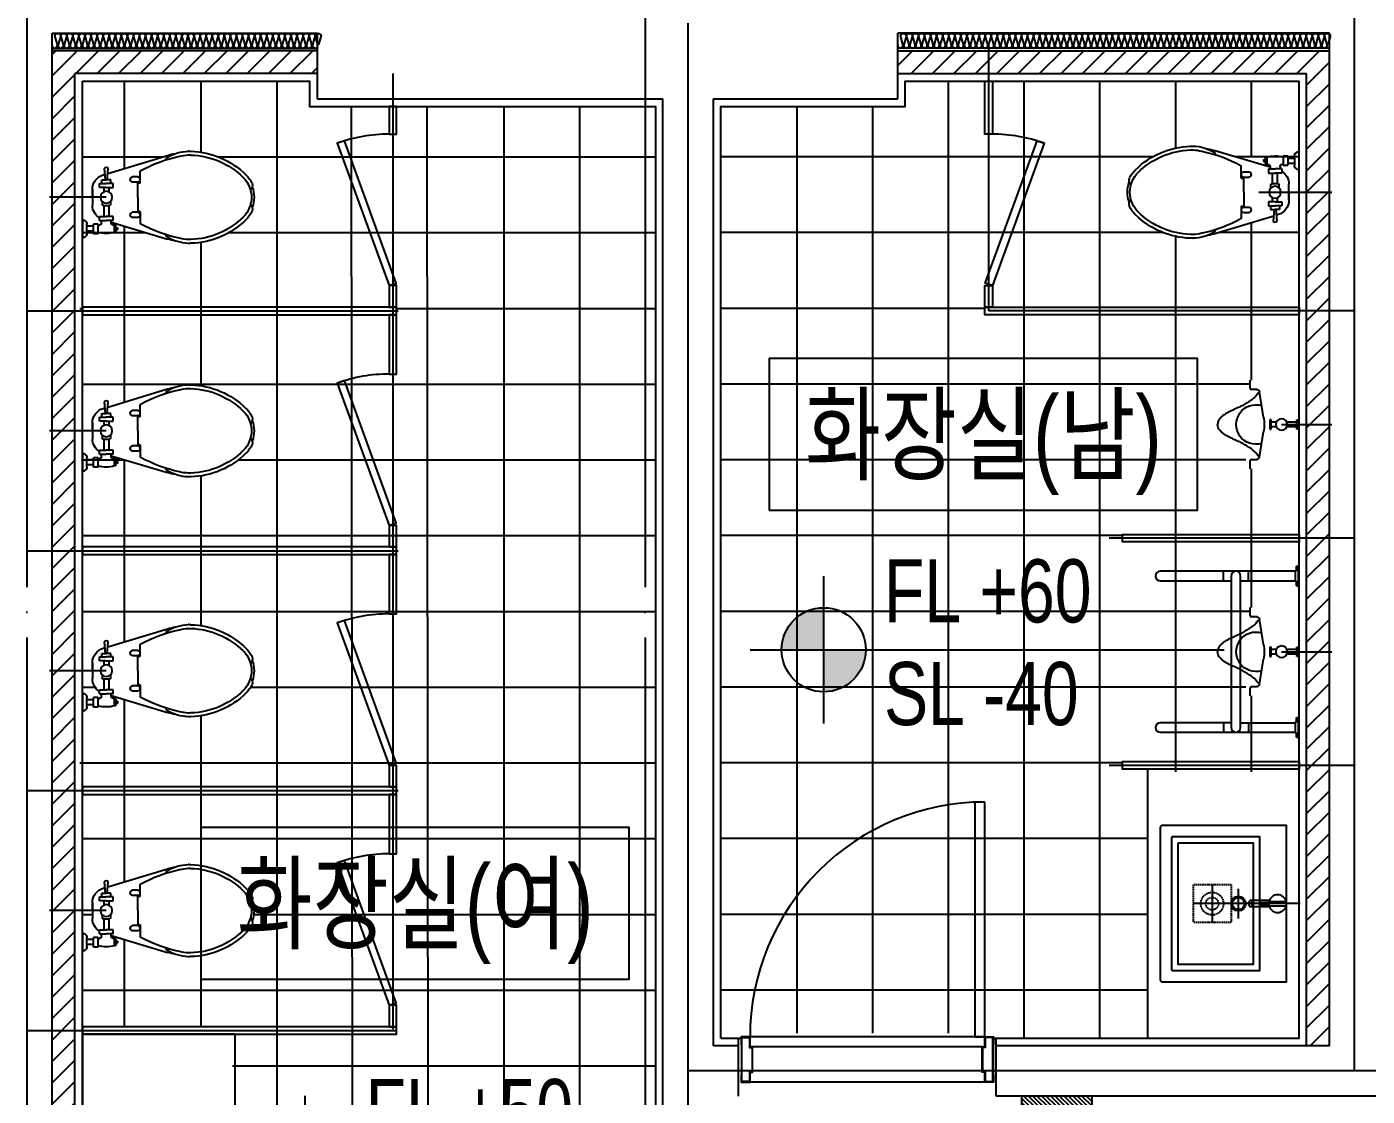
# Model space of a CAD drawing. Header units: millimetres. Extents: x 0 to 1390178, y 0 to 110113.
# Drawn here: x 523122 to 528432, y 32381 to 36616 of the extents above; entities that cross this region are included whole.
import ezdxf
from ezdxf.enums import TextEntityAlignment as Align
from ezdxf.xclip import XClip

# ---------------------------------------------------------------- set-up
doc = ezdxf.new("R2010")
doc.units = ezdxf.units.MM
doc.header["$LTSCALE"] = 100
doc.header["$XCLIPFRAME"] = 0
doc.linetypes.add('X - 평면도$0$CEN', pattern=[62, 60, -1, 0, -1])
doc.linetypes.add('X - 평면도$0$HID', pattern=[1.5, 1, -0.5])
for name, color, linetype in [('AA-MKXS', 7, 'Continuous'), ('AA-XXXX-SYMB', 7, 'Continuous'), ('AA-XXXX-TEXT', 3, 'Continuous'), ('ROM', 7, 'Continuous'), ('X - 평면도$0$$0$_led', 4, 'Continuous'), ('X - 평면도$0$_0', 7, 'Continuous'), ('X - 평면도$0$A-ETC', 7, 'Continuous'), ('X - 평면도$0$A-FIN', 8, 'Continuous'), ('X - 평면도$0$A-INS', 9, 'Continuous'), ('X - 평면도$0$A-TILE', 253, 'Continuous'), ('X - 평면도$0$A-TOIL', 4, 'Continuous'), ('X - 평면도$0$A-WALB', 3, 'Continuous'), ('X - 평면도$0$AA-WAXM-CONC', 2, 'Continuous'), ('X - 평면도$0$AA-XXXX-CNTL', 1, 'X - 평면도$0$CEN'), ('X - 평면도$0$AA-XXXX-FINL', 6, 'Continuous'), ('X - 평면도$0$AA-XXXX-PATT', 8, 'Continuous'), ('X - 평면도$0$CEN', 1, 'X - 평면도$0$CEN'), ('X - 평면도$0$TOIL', 4, 'Continuous'), ('X - 평면도$0$xr-1층평면도$0$AA-FFXM-SANI', 4, 'Continuous')]:
    doc.layers.add(name, color=color, linetype=linetype)
doc.layers.add('X - 평면도$0$A-door', color=4, linetype='Continuous', lineweight=25)
doc.layers.add('X - 평면도$0$A-GUIDE TEXT', color=67, linetype='Continuous', plot=False)
doc.styles.add('HAUD01', font='Dotum.ttf')
pattern_1 = [(45, (0, 3e-11), (-42.426407, 42.426407), [])]

# ---------------------------------------------------------------- blocks, each defined once
blk = doc.blocks.new('X - 평면도$0$XR-BF$0$SD')
at = {"layer": 'X - 평면도$0$CEN'}
blk.add_line((0.1, 0), (199.1, 0), dxfattribs=at)
at = {"layer": 'X - 평면도$0$TOIL', "linetype": 'Continuous'}
for p, q in [((-124.3, 143.1), (-124.3, 174.9)), ((-96.6, 138.1), (-119.3, 138.1)), ((-71.2, 29.1), (-87.4, 128.9)), ((-46, 18.4), (-46, -18.5)), ((-41.4, 18.4), (-46, 18.4)), ((-41.4, -18.5), (-41.4, 18.4)), ((-21, 9.2), (-41.4, 9.2)), ((69.2, 9.2), (21.2, 9.2)), ((60, 18.4), (69.2, 18.4)), ((60, -18.5), (60, 18.4)), ((-87.4, -129), (-71.2, -29.2)), ((-46, -18.5), (-41.4, -18.5)), ((-21, -9.3), (-41.4, -9.3)), ((69.2, -9.3), (21.2, -9.3)), ((69.2, -18.5), (60, -18.5)), ((-124.3, -175.1), (-124.3, -143.2)), ((-119.3, -138.2), (-96.6, -138.2))]:
    blk.add_line(p, q, dxfattribs=at)
for points in [[(-87.4, 128.9, 0.028114), (-107.4, 106.5, 0.053656), (-119.7, 96.7, 0.00764), (-153.3, 75.8, 0.021456), (-165.7, 69, 0.020394), (-188.7, 58.9, -0.025325), (-207.2, 50.6, -0.016526), (-217, 45.1, -0.011962), (-230.2, 36.8, -0.049323), (-238.3, 30.1, -0.033116), (-248.6, 18.4, -0.102356), (-251.6, 12.2, -0.056761), (-253.2, -0.1)], [(-87.4, -129, -0.028114), (-107.4, -106.6, -0.053656), (-119.7, -96.8, -0.00764), (-153.3, -75.9, -0.021456), (-165.7, -69.1, -0.020394), (-188.7, -59, 0.025325), (-207.2, -50.7, 0.016526), (-217, -45.2, 0.011962), (-230.2, -36.9, 0.049323), (-238.3, -30.2, 0.033116), (-248.6, -18.5, 0.102356), (-251.6, -12.3, 0.056761), (-253.2, -0.1)]]:
    blk.add_lwpolyline(points, format="xyb", dxfattribs=at)
for centre, start, end in [((-119.3, 143.1), 180, 270), ((-119.3, -143.2), 90, 180)]:
    blk.add_arc(centre, 5, start, end, dxfattribs=at)
at = {"layer": 'X - 평면도$0$TOIL', "linetype": 'Continuous', "extrusion": (0, 0, -1)}
for centre, major_axis, start_param, end_param in [((-101.2, 121.5), (-12.1, 12.2), 1.053158, 1.302096), ((-98, 127.2), (7.57, 7.56), -0.2687, 0.623484), ((-101.2, -0.1), (0, 78.3), 2.848446, 6.575965), ((-250.2, -0.1), (0, 181.4), 1.409456, 1.732343), ((0.1, -0.1), (0, 23), -0.000252, 6.282933), ((-96.6, -132.6), (3.94, 3.94), 1.570326, 2.355724), ((-111.1, -118.1), (18.5, 18.4), 1.214602, 1.570326)]:
    blk.add_ellipse(centre, major_axis=major_axis, ratio=1, start_param=start_param, end_param=end_param, dxfattribs=at)
blk = doc.blocks.new('X - 평면도$0$insul1')
blk.add_lwpolyline([(0, 0.25, 1.344031), (0.35, 0.25), (0.2, 0.75, -1.344031), (0.55, 0.75), (0.4, 0.25)], format="xyb")
blk = doc.blocks.new('X - 평면도$0$A$Cf7a4c080')
at = {"layer": 'X - 평면도$0$xr-1층평면도$0$AA-FFXM-SANI'}
for p, q in [((22.7, 550), (22.7, 14.8)), ((60.1, 268.7), (60.1, 550)), ((622.7, 550), (622.7, 268.7)), ((660.1, 14.8), (660.1, 550)), ((60.1, 299.8), (22.7, 299.8)), ((641.4, 268.7), (41.4, 268.7)), ((622.7, 299.8), (660.1, 299.8)), ((41.4, 231.3), (641.4, 231.3)), ((60.1, 231.3), (60.1, 14.8)), ((622.7, 231.3), (622.7, 14.8)), ((60.1, 200.2), (22.7, 200.2)), ((622.7, 200.2), (660.1, 200.2)), ((0, 1.5), (0, 0)), ((0, 0), (82.8, 0)), ((1.7, 3.4), (1.7, 5.4)), ((1.7, 5.4), (16, 5.4)), ((1.8, 9.3), (2.7, 9.9)), ((1.8, 5.4), (1.8, 9.3)), ((80.8, 3.4), (2, 3.4)), ((2.7, 9.9), (15, 9.9)), ((5.3, 9.3), (5.3, 5.4)), ((12.4, 5.4), (12.4, 9.3)), ((15, 9.9), (16, 9.3)), ((16, 9.3), (16, 5.4)), ((16, 5.4), (16, 3.4)), ((19.2, 12.8), (19.2, 5.4)), ((61.6, 14.8), (21.2, 14.8)), ((63.6, 5.4), (63.6, 12.8)), ((66.8, 9.3), (67.8, 9.9)), ((66.8, 5.4), (66.8, 9.3)), ((66.8, 3.4), (66.8, 5.4)), ((66.8, 5.4), (81.1, 5.4)), ((67.8, 9.9), (80.1, 9.9)), ((70.4, 9.3), (70.4, 5.4)), ((77.5, 9.3), (77.5, 5.4)), ((80.1, 9.9), (81, 9.3)), ((81, 9.3), (81, 5.4)), ((81.1, 5.4), (81.1, 3.4)), ((82.8, 0), (82.8, 1.5)), ((600, 1.5), (600, 0)), ((600, 0), (682.8, 0)), ((601.7, 3.4), (601.7, 5.4)), ((601.7, 5.4), (616, 5.4)), ((601.8, 9.3), (602.7, 9.9)), ((601.8, 5.4), (601.8, 9.3)), ((680.8, 3.4), (602, 3.4)), ((602.7, 9.9), (615, 9.9)), ((605.3, 9.3), (605.3, 5.4)), ((612.4, 5.4), (612.4, 9.3)), ((615, 9.9), (616, 9.3)), ((616, 9.3), (616, 5.4)), ((616, 5.4), (616, 3.4)), ((619.2, 12.8), (619.2, 5.4)), ((661.6, 14.8), (621.2, 14.8)), ((663.6, 5.4), (663.6, 12.8)), ((666.8, 9.3), (667.8, 9.9)), ((666.8, 5.4), (666.8, 9.3)), ((666.8, 3.4), (666.8, 5.4)), ((666.8, 5.4), (681.1, 5.4)), ((667.8, 9.9), (680.1, 9.9)), ((670.4, 9.3), (670.4, 5.4)), ((677.5, 9.3), (677.5, 5.4)), ((680.1, 9.9), (681, 9.3)), ((681, 9.3), (681, 5.4)), ((681.1, 5.4), (681.1, 3.4)), ((682.8, 0), (682.8, 1.5))]:
    blk.add_line(p, q, dxfattribs=at)
for centre, radius, start, end in [((41.4, 550), 18.7, 0, 180), ((641.4, 550), 18.7, 0, 180), ((41.4, 250), 18.7, 90, 270), ((641.4, 250), 18.7, 270, 90), ((2, 1.5), 1.97, 90, 180), ((3.5, 6.7), 3.14, 55.4492, 115.4491), ((8.9, -1.9), 11.8, 72.4017, 107.5983), ((14.2, 6.7), 3.15, 64.3978, 124.3978), ((17.2, 5.4), 1.97, 269.9999, 0), ((21.2, 12.8), 1.97, 90, 180), ((61.6, 12.8), 1.97, 360, 90), ((65.5, 5.4), 1.97, 180, 270.0001), ((68.6, 6.7), 3.15, 55.6023, 115.6022), ((73.9, -1.9), 11.8, 72.4016, 107.5984), ((79.3, 6.7), 3.14, 64.5509, 124.5508), ((80.8, 1.5), 1.97, 360, 90), ((602, 1.5), 1.97, 90, 180), ((603.5, 6.7), 3.14, 55.4492, 115.4491), ((608.9, -1.9), 11.8, 72.4017, 107.5983), ((614.2, 6.7), 3.15, 64.3978, 124.3978), ((617.2, 5.4), 1.97, 269.9999, 0), ((621.2, 12.8), 1.97, 90, 180), ((661.6, 12.8), 1.97, 360, 90), ((665.5, 5.4), 1.97, 180, 270.0001), ((668.6, 6.7), 3.15, 55.6023, 115.6022), ((673.9, -1.9), 11.8, 72.4016, 107.5984), ((679.3, 6.7), 3.14, 64.5509, 124.5508), ((680.8, 1.5), 1.97, 360, 90)]:
    blk.add_arc(centre, radius, start, end, dxfattribs=at)
blk = doc.blocks.new('X - 평면도$0$2F PL')
at = {"layer": 'X - 평면도$0$AA-WAXM-CONC'}
for p, q in [((-44167.2, 19280.9), (-43117.2, 19280.9)), ((-44167.2, 13420.9), (-44167.2, 19280.9)), ((-39107.2, 19280.9), (-40817.2, 19280.9)), ((-39107.2, 15270.9), (-39107.2, 19280.9)), ((-41747.2, 14540.9), (-41747.2, 19020.9)), ((-41547.2, 15270.9), (-41547.2, 19020.9)), ((-41447.2, 15270.9), (-41547.2, 15270.9)), ((-41447.2, 15070.9), (-41447.2, 15270.9)), ((-39107.2, 15270.9), (-40427.2, 15270.9)), ((-40427.2, 15070.9), (-40427.2, 15270.9)), ((-38907.2, 15070.9), (-40427.2, 15070.9))]:
    blk.add_line(p, q, dxfattribs=at)
blk = doc.blocks.new('X - 평면도$0$2F_COL')
at = {"layer": 'X - 평면도$0$AA-WAXM-CONC'}
for p, q in [((-86478, -36616.9), (-86478, -36876.9)), ((-84178, -36876.9), (-84178, -36616.9)), ((-86478, -36876.9), (-85108, -36876.9)), ((-84908, -36876.9), (-84178, -36876.9))]:
    blk.add_line(p, q, dxfattribs=at)
blk = doc.blocks.new('X - 평면도$0$$0$20201005.211729')
at = {"layer": 'X - 평면도$0$$0$_led'}
h = blk.add_hatch(dxfattribs=at)
h.set_pattern_fill('ANSI31', color=256, scale=100, angle=180, style=0)
h.set_pattern_definition([(135, (6492677.78, 1750075.901), (8.838834765, 8.838834765), [])])
h.paths.add_polyline_path([(0, -40), (0, 0), (280, 0), (280, -40)])
blk.add_lwpolyline([(280, 0), (0, 0), (0, -40), (280, -40)], close=True, dxfattribs=at)
blk = doc.blocks.new('X - 평면도$0$A$Cc24bd8dd')
at = {"layer": 'X - 평면도$0$TOIL', "color": 1, "linetype": 'Continuous'}
for p, q in [((-103.9, 56.6), (-103.9, -61.5)), ((-349.2, -2.5), (-44.9, -2.5))]:
    blk.add_line(p, q, dxfattribs=at)
at = {"layer": 'X - 평면도$0$TOIL', "linetype": 'Continuous'}
for p, q in [((-225.1, 5.5), (-293.2, 5.5)), ((-226.3, 9.5), (-151.7, 9.5)), ((-224.2, 5.5), (-225.1, 5.5)), ((-224.2, -10.5), (-224.2, 5.5)), ((-190.2, 2), (-224.2, 2)), ((-190.2, 2), (-190.2, -7)), ((-225.1, -10.5), (-293.2, -10.5)), ((-226.3, -14.5), (-151.7, -14.5)), ((-224.2, -10.5), (-225.1, -10.5)), ((-190.2, -7), (-224.2, -7))]:
    blk.add_line(p, q, dxfattribs=at)
for points in [[(205.8, -302.5), (205.8, 297.5), (205.8, 298.7), (205.5, 299.9), (205.2, 301.1), (204.7, 302.2), (204.1, 303.2), (203.3, 304.1), (202.5, 305), (201.5, 305.7), (200.5, 306.4), (199.4, 306.9), (198.2, 307.2), (197, 307.4), (195.8, 307.5), (-294.2, 307.5), (-294.2, -312.5), (195.8, -312.5), (197, -312.4), (198.2, -312.2), (199.4, -311.8), (200.5, -311.3), (201.5, -310.7), (202.5, -310), (203.3, -309.1), (204.1, -308.2), (204.7, -307.1), (205.2, -306), (205.5, -304.9), (205.8, -303.7), (205.8, -302.5)], [(160.8, -262.5), (160.8, 257.5), (160.8, 258.1), (160.7, 258.7), (160.5, 259.3), (160.3, 259.8), (159.9, 260.3), (159.6, 260.8), (159.1, 261.3), (158.7, 261.6), (158.1, 261.9), (157.6, 262.2), (157, 262.4), (156.4, 262.5), (155.8, 262.5), (-189.1, 262.5), (-189.1, -267.5), (155.8, -267.5), (156.4, -267.5), (157, -267.3), (157.6, -267.2), (158.1, -266.9), (158.7, -266.6), (159.1, -266.2), (159.6, -265.8), (159.9, -265.3), (160.3, -264.8), (160.5, -264.3), (160.7, -263.7), (160.8, -263.1), (160.8, -262.5)], [(135.8, -242.5), (135.8, 237.5), (-164.1, 237.5), (-164.1, -242.5), (135.8, -242.5)]]:
    blk.add_lwpolyline(points, dxfattribs=at)
for centre, radius in [((-104, -2.5), 29), ((-103.9, -2.5), 24)]:
    blk.add_circle(centre, radius, dxfattribs=at)
for centre, radius, start, end in [((-259.2, -2.5), 35, 13.2129, 166.787), ((-175.5, -2.5), 19, 320.7539, 39.246), ((-151.7, 4.5), 5, 25.2604, 89.9999), ((-161.2, -2.5), 16.7, 326.8454, 33.1545), ((-259.2, -2.5), 35, 193.2129, 346.787), ((-151.7, -9.5), 5, 269.9999, 334.7395)]:
    blk.add_arc(centre, radius, start, end, dxfattribs=at)
blk = doc.blocks.new('X - 평면도$0$A$C7ef311cd')
at = {"layer": 'X - 평면도$0$A-ETC', "linetype": 'X - 평면도$0$HID', "ltscale": 0.05}
for p, q in [((29, 77.5), (179, 77.5)), ((29, -72.5), (29, 77.5)), ((179, -72.5), (179, 77.5)), ((29, -72.5), (179, -72.5))]:
    blk.add_line(p, q, dxfattribs=at)
at = {"layer": 'X - 평면도$0$A-ETC', "color": 1, "linetype": 'Continuous', "ltscale": 0.05}
for p, q in [((104, -72.5), (104, 77.5)), ((29, 2.5), (179, 2.5))]:
    blk.add_line(p, q, dxfattribs=at)
at = {"layer": 'X - 평면도$0$A-ETC', "linetype": 'X - 평면도$0$HID', "ltscale": 0.05}
for radius in [45, 25]:
    blk.add_circle((104, 2.5), radius, dxfattribs=at)
blk = doc.blocks.new('X - 평면도$0$XR-BF$0$ke-cl-c557-d-p')
at = {"layer": 'X - 평면도$0$A-TOIL'}
for p, q in [((0, 88.9), (0, 160.9)), ((114.7, 98.6), (337.2, 165.7)), ((421.4, 182.6), (419.1, 182.5)), ((18.2, 142.6), (18.2, 107.1)), ((44, 134.9), (18.2, 134.9)), ((44, 114.9), (18.2, 114.9)), ((44, 144.4), (44, 106.7)), ((62.8, 144.4), (44, 144.4)), ((62.8, 106.7), (44, 106.7)), ((62.8, 144.4), (62.8, 106.7)), ((62.8, 110), (67.3, 110)), ((127.2, 110), (122.7, 110)), ((128.2, 139.1), (127.2, 139.1)), ((127.2, 139.1), (127.2, 110)), ((128.2, 110), (127.2, 110)), ((133.2, 134.1), (133.2, 115)), ((133.2, 128.5), (137.8, 128.5)), ((133.2, 120.5), (137.8, 120.5)), ((139.8, 122.5), (139.8, 126.5)), ((68.5, 92.1), (95, 92.1)), ((68.5, 92.1), (68.5, 76)), ((68.5, 76), (95, 76)), ((75.3, 102), (75.3, 92.1)), ((85, 32.6), (85, 76)), ((121.5, 92.1), (95, 92.1)), ((121.5, 76), (95, 76)), ((105, 32.6), (105, 76)), ((114.7, 102), (114.7, 92.1)), ((121.5, 92.1), (121.5, 76)), ((220.7, 80.5), (197.2, 80.5)), ((220.7, 59.5), (197.2, 59.5)), ((219.3, 0), (219.3, 55.9)), ((229.5, 55.9), (219.3, 55.9)), ((229.5, 55.9), (229.5, 104.6)), ((40, -31.5), (40, 31.5)), ((40, 0), (40, -31.5)), ((79, 17.2), (79, 29.6)), ((82, 32.6), (108.4, 32.6)), ((111.4, 16.9), (111.4, 29.6)), ((219.3, 0), (219.3, -55.9)), ((95, -38.5), (68.5, -38.5)), ((68.5, -38.5), (68.5, -54.6)), ((85, -38.5), (85, -21.3)), ((95, -38.5), (121.5, -38.5)), ((105, -38.5), (105, -21.3)), ((121.5, -38.5), (121.5, -54.6)), ((68.5, -54.6), (95, -54.6)), ((77.2, -54.6), (77.2, -68.7)), ((77.2, -68.7), (95, -68.7)), ((82.7, -88.9), (89.9, -91.1)), ((82.7, -88.9), (89.9, -91.1)), ((92, -68.7), (87.8, -114.3)), ((121.5, -54.6), (95, -54.6)), ((112.8, -68.7), (95, -68.7)), ((98, -68.7), (102.2, -114.3)), ((100.4, -94.3), (337.2, -165.7)), ((112.8, -54.6), (112.8, -68.7)), ((220.7, -59.5), (197.2, -59.5)), ((220.7, -80.5), (197.2, -80.5)), ((229.5, -55.9), (219.3, -55.9)), ((229.5, -55.9), (229.5, -104.6)), ((421.4, -182.6), (419.1, -182.5))]:
    blk.add_line(p, q, dxfattribs=at)
at = {"layer": 'X - 평면도$0$A-TOIL', "color": 1}
blk.add_line((95, 0), (0, 0), dxfattribs=at)
at = {"layer": 'X - 평면도$0$A-TOIL'}
blk.add_circle((95, 0), 23.5, dxfattribs=at)
for centre, radius, start, end in [((0, 142.6), 18.2, 359.9968, 90), ((498.1, -379.8), 553.9, 101.7541, 119.01), ((425.9, 6.7), 176, 92.2293, 120.4115), ((418, -102.4), 280, 100.0111, 106.7769), ((425.9, 6.7), 161, 92.2293, 104.6284), ((418, -102.4), 270, 87.5478, 89.6565), ((418, -102.4), 285, 87.5478, 89.3157), ((419.7, -142.5), 310, 45.4387, 88.1493), ((419.7, -142.5), 325, 45.4387, 88.1493), ((0, 107.1), 18.2, 270, 0.0033), ((93.8, 20.8), 122.9, 74.2163, 104.6078), ((67.3, 102), 8, 359.9792, 90), ((122.7, 102), 8, 90, 180.0416), ((128.2, 134.1), 5, 0.0005, 90), ((128.2, 115), 5, 270, 359.9334), ((137.8, 126.5), 2, 0.0709, 90), ((137.8, 122.5), 2, 270, 0.1418), ((343.5, 149.2), 11.3, 125.6748, 183.1732), ((100, 31.5), 60, 121.7058, 180), ((201, 70), 11.2, 109.3841, 250.6159), ((217, 70), 11.2, 289.3841, 70.6159), ((560, 0), 110, 0, 45.4387), ((560, 0), 125, 26.0543, 45.4387), ((645.5, 46.3), 28.1, 318.2158, 17.8213), ((82, 29.6), 3, 90, 179.983), ((108.4, 29.6), 3, 0.0085, 90), ((560, 0), 120, 0, 19.6497), ((100, -31.5), 60, 180, 253.2231), ((560, 0), 110, 314.5613, 0), ((645.5, -46.3), 28.1, 342.1787, 41.7842), ((560, 0), 120, 340.3503, 0), ((201, -70), 11.2, 109.3841, 250.6159), ((217, -70), 11.2, 289.3841, 70.6159), ((498.1, 379.8), 553.9, 240.99, 258.2459), ((419.7, 142.5), 310, 271.8507, 314.5613), ((419.7, 142.5), 325, 271.8507, 314.5613), ((560, 0), 125, 314.5613, 333.9457), ((94.5, -112.6), 6.88, 193.7452, 274.2576), ((95.5, -112.6), 6.88, 265.7424, 346.2548), ((343.5, -149.2), 11.3, 176.8268, 234.3252), ((425.9, -6.7), 176, 239.5885, 267.7707), ((418, 102.4), 280, 253.2231, 259.9889), ((425.9, -6.7), 161, 255.3716, 267.7707), ((418, 102.4), 270, 270.3435, 272.4522), ((418, 102.4), 285, 270.6843, 272.4522)]:
    blk.add_arc(centre, radius, start, end, dxfattribs=at)
blk.add_point((40, -7.5), dxfattribs=at)
blk = doc.blocks.new('X - 평면도$0$D1000')
at = {"layer": 'X - 평면도$0$A-door', "color": 9}
for p, q in [((0, 0), (0, -930)), ((180, 0), (180, -930)), ((40, -10), (40, -920))]:
    blk.add_line(p, q, dxfattribs=at)
at = {"layer": 'X - 평면도$0$A-door'}
for points in [[(-930, 0), (-930, -40), (0, -40), (0, 0)], [(30, 33.4), (1.6, 33.4), (1.6, 1.6), (41.6, 1.6), (41.6, -8.4), (138.4, -8.4), (138.4, 1.6), (178.4, 1.6), (178.4, 33.4), (150, 33.4), (150, 35), (180, 35), (180, 0), (140, 0), (140, -10), (40, -10), (40, 0), (0, 0), (0, 35), (30, 35)], [(30, -963.4), (1.6, -963.4), (1.6, -931.6), (41.6, -931.6), (41.6, -921.6), (138.4, -921.6), (138.4, -931.6), (178.4, -931.6), (178.4, -963.4), (150, -963.4), (150, -965), (180, -965), (180, -930), (140, -930), (140, -920), (40, -920), (40, -930), (0, -930), (0, -965), (30, -965)]]:
    blk.add_lwpolyline(points, close=True, dxfattribs=at)
at = {"layer": 'X - 평면도$0$A-door', "color": 8}
for points in [[(1.6, 1.6), (1.6, 33.4), (178.4, 33.4), (178.4, 1.6), (176.8, 1.6), (176.8, 31.8), (3.2, 31.8), (3.2, 1.6)], [(1.6, -931.6), (1.6, -963.4), (178.4, -963.4), (178.4, -931.6), (176.8, -931.6), (176.8, -961.8), (3.2, -961.8), (3.2, -931.6)]]:
    blk.add_lwpolyline(points, close=True, dxfattribs=at)
at = {"layer": 'X - 평면도$0$A-door', "color": 1}
blk.add_arc((0, 0), 930, 180, 270, dxfattribs=at)
at = {"layer": 'X - 평면도$0$A-GUIDE TEXT'}
for p, q in [((175, 45), (5, 45)), ((175, -975), (5, -975))]:
    blk.add_line(p, q, dxfattribs=at)
blk = doc.blocks.new('X - 평면도', base_point=(-475.4, -286.7))
at = {"layer": 'X - 평면도$0$AA-XXXX-PATT'}
h = blk.add_hatch(dxfattribs=at)
h.set_pattern_fill('_USER', color=256, scale=60, angle=45, style=0, pattern_type=0)
h.set_pattern_definition(pattern_1)
h.paths.add_polyline_path([(795522, 52323.1), (795522, 52413.1), (794472.1, 52413.1), (794472, 46623.1), (794562, 46623.1), (794562, 52323.1)])
h = blk.add_hatch(dxfattribs=at)
h.set_pattern_fill('_USER', color=256, scale=60, angle=45, style=0, pattern_type=0)
h.set_pattern_definition(pattern_1)
h.paths.add_polyline_path([(799532, 52413.1), (797822, 52413.1), (797822, 52323.1), (799442, 52323.1), (799442, 48473.1), (799532, 48473.1)])
at = {"layer": 'X - 평면도$0$A-FIN'}
for p, q in [((794592, 46653.1), (794592, 52293.1)), ((799412, 48503.1), (799412, 52293.1)), ((797122, 48503.1), (797202, 48503.1)), ((798202, 48503.1), (799412, 48503.1))]:
    blk.add_line(p, q, dxfattribs=at)
for points in [[(794592, 52293.1), (795492, 52293.1), (795492, 52193.1), (796862, 52193.1), (796862, 47731.5)], [(797122, 48503.1), (797122, 52193.1), (797852, 52193.1), (797852, 52293.1), (799412, 52293.1)]]:
    blk.add_lwpolyline(points, dxfattribs=at)
at = {"layer": 'X - 평면도$0$A-INS'}
for p, q in [((794472, 52423.1), (795522, 52423.1)), ((799532, 52423.1), (797822, 52423.1))]:
    blk.add_line(p, q, dxfattribs=at)
at = {"layer": 'X - 평면도$0$A-TILE', "color": 252}
for p, q in [((794757, 52293.1), (794757, 51946.9)), ((795062, 52293.1), (795062, 52011.7)), ((795362, 52293.1), (795362, 46653.1)), ((798022, 52293.1), (798022, 48523.1)), ((798322, 52293.1), (798322, 48503.1)), ((798622, 52293.1), (798622, 48503.1)), ((798922, 52293.1), (798922, 52027.9)), ((799222, 52293.1), (799222, 51993)), ((795657.1, 52193.1), (795662, 46653.1)), ((795957.1, 52193.1), (795962, 46653.1)), ((796262, 52193.1), (796262, 46653.1)), ((796562, 52193.1), (796562, 46653.1)), ((797422, 52193.1), (797422, 48523.1)), ((797722, 52193.1), (797722, 48523.1)), ((794592, 51993.1), (794910.4, 51993.1)), ((795130.5, 51993.1), (796862, 51993.1)), ((798831.6, 51993.1), (797122, 51993.1)), ((799412, 51993.1), (799159.9, 51993.1)), ((799222, 51731.8), (799222, 51108.1)), ((794592, 51693.1), (794844, 51693.1)), ((794757, 51719.4), (794757, 51021.9)), ((795172.3, 51693.1), (796862, 51693.1)), ((798873.5, 51693.1), (797122, 51693.1)), ((798922, 51678.3), (798922, 49558.1)), ((799412, 51693.1), (799093.6, 51693.1)), ((795062, 51654.5), (795062, 51086.7)), ((794582, 51393.1), (794592, 51393.1)), ((795837, 51393.1), (796862, 51393.1)), ((798167, 51393.1), (797122, 51393.1)), ((794592, 51093.1), (796862, 51093.1)), ((799212.6, 51093.1), (797122, 51093.1)), ((794592, 50793.1), (794761.1, 50793.1)), ((794757, 50794.4), (794757, 50071.9)), ((795209.9, 50793.1), (796862, 50793.1)), ((799201.7, 50793.1), (797122, 50793.1)), ((795062, 50729.5), (795062, 50136.7)), ((799222, 50758.1), (799222, 50208.1)), ((794592, 50493.1), (796862, 50493.1)), ((798712, 50493.1), (797122, 50493.1)), ((794592, 50193.1), (796862, 50193.1)), ((799212.6, 50193.1), (797122, 50193.1)), ((794592, 49893.1), (794642.2, 49893.1)), ((795258.8, 49893.1), (796862, 49893.1)), ((799201.7, 49893.1), (797122, 49893.1)), ((794757, 49844.4), (794757, 49121.9)), ((799222, 49858.1), (799222, 49558.1)), ((795062, 49779.5), (795062, 49186.7)), ((794582, 49593.1), (796862, 49593.1)), ((798712, 49593.1), (797122, 49593.1)), ((794592, 49293.1), (796862, 49293.1)), ((798812, 49293.1), (797122, 49293.1)), ((794592, 48993.1), (794632, 48993.1)), ((795271, 48993.1), (796862, 48993.1)), ((798812, 48993.1), (797122, 48993.1)), ((794757, 48894.4), (794757, 48548.1)), ((795062, 48829.5), (795062, 48548.1)), ((794592, 48693.1), (796862, 48693.1)), ((798812, 48693.1), (797122, 48693.1)), ((795187, 48393.1), (796862, 48393.1))]:
    blk.add_line(p, q, dxfattribs=at)
at = {"layer": 'X - 평면도$0$A-WALB'}
for p, q in [((795522, 52413.1), (794472.1, 52413.1)), ((797822, 52413.1), (799532, 52413.1)), ((794562, 46623.1), (794562, 52323.1)), ((795522, 52323.1), (794562, 52323.1)), ((797822, 52323.1), (799442, 52323.1)), ((799442, 48473.1), (799442, 52323.1))]:
    blk.add_line(p, q, dxfattribs=at)
at = {"layer": 'X - 평면도$0$AA-XXXX-CNTL'}
for p, q in [((794372, 68689.6), (794372, 22495.2)), ((796822, 68689.6), (796822, 22495.2)), ((796992, 46523.1), (796992, 54313.1)), ((799632, 48373.1), (799632, 54293.1)), ((799632, 48373.1), (796992, 48373.1))]:
    blk.add_line(p, q, dxfattribs=at)
at = {"layer": 'X - 평면도$0$CEN'}
for p, q in [((798182, 52423.1), (798182, 51383.1)), ((795822, 52323.1), (795822, 48538.1)), ((794661.1, 51833.1), (794461.7, 51833.1)), ((799252.5, 51853.1), (799542, 51853.1)), ((794372, 51383.1), (795842.8, 51383.1)), ((799632, 51383.1), (798182, 51383.1)), ((794661.1, 50908.1), (794461.7, 50908.1)), ((799632, 50483.1), (798659.4, 50483.1)), ((794372, 50433.1), (795842.8, 50433.1)), ((794661.1, 49958.1), (794461.7, 49958.1)), ((799632, 49583.1), (798659.4, 49583.1)), ((794372, 49483.1), (795842.8, 49483.1)), ((794661.1, 49008.1), (794461.7, 49008.1)), ((794372, 48533.1), (795837, 48533.1)), ((802432, 48373.1), (799632, 48373.1))]:
    blk.add_line(p, q, dxfattribs=at)
at = {"layer": 'X - 평면도$0$TOIL'}
for points in [[(798197, 52083.1), (798167, 52083.1), (798167, 52293.1), (798197, 52293.1), (798197, 52083.1)], [(795807, 52083.1), (795837, 52083.1), (795837, 52193.1), (795807, 52193.1), (795807, 52083.1)], [(795807, 51483.1), (795835, 51493.1), (795630, 52057.1), (795602, 52047.1), (795807, 51483.1)], [(798197, 51483.1), (798169, 51493.1), (798374, 52057.1), (798402, 52047.1), (798197, 51483.1)], [(795807, 51398.1), (795837, 51398.1), (795837, 51483.1), (795807, 51483.1), (795807, 51398.1)], [(798197, 51398.1), (798167, 51398.1), (798167, 51483.1), (798197, 51483.1), (798197, 51398.1)], [(794592, 51368.1), (795837, 51368.1), (795837, 51398.1), (794592, 51398.1), (794592, 51368.1)], [(795807, 51133.1), (795837, 51133.1), (795837, 51368.1), (795807, 51368.1), (795807, 51133.1)], [(799412, 51368.1), (798167, 51368.1), (798167, 51398.1), (799412, 51398.1), (799412, 51368.1)], [(795807, 50533.1), (795835, 50543.1), (795630, 51107.1), (795602, 51097.1), (795807, 50533.1)], [(795807, 50448.1), (795837, 50448.1), (795837, 50533.1), (795807, 50533.1), (795807, 50448.1)], [(799412, 50468.1), (798712, 50468.1), (798712, 50498.1), (799412, 50498.1), (799412, 50468.1)], [(794592, 50418.1), (795837, 50418.1), (795837, 50448.1), (794592, 50448.1), (794592, 50418.1)], [(795807, 50183.1), (795837, 50183.1), (795837, 50418.1), (795807, 50418.1), (795807, 50183.1)], [(795807, 49583.1), (795835, 49593.1), (795630, 50157.1), (795602, 50147.1), (795807, 49583.1)], [(799412, 49568.1), (798712, 49568.1), (798712, 49598.1), (799412, 49598.1), (799412, 49568.1)], [(795807, 49498.1), (795837, 49498.1), (795837, 49583.1), (795807, 49583.1), (795807, 49498.1)], [(794592, 49468.1), (795837, 49468.1), (795837, 49498.1), (794592, 49498.1), (794592, 49468.1)], [(795807, 49233.1), (795837, 49233.1), (795837, 49468.1), (795807, 49468.1), (795807, 49233.1)], [(795807, 48633.1), (795835, 48643.1), (795630, 49207.1), (795602, 49197.1), (795807, 48633.1)], [(795807, 48548.1), (795837, 48548.1), (795837, 48633.1), (795807, 48633.1), (795807, 48548.1)], [(794592, 48518.1), (795837, 48518.1), (795837, 48548.1), (794592, 48548.1), (794592, 48518.1)]]:
    blk.add_lwpolyline(points, dxfattribs=at)
at = {"layer": 'X - 평면도$0$TOIL', "linetype": 'Continuous'}
for points in [[(799412, 49568.1), (798812, 49568.1), (798812, 48503.1), (799412, 48503.1)], [(794592, 46653.1), (795197, 46653.1), (795197, 48518.1), (794592, 48518.1)]]:
    blk.add_lwpolyline(points, close=True, dxfattribs=at)
at = {"layer": 'X - 평면도$0$TOIL'}
for centre, start, end in [((795807, 51483.1), 90, 110), ((798197, 51483.1), 70, 90), ((795807, 50533.1), 90, 110), ((795807, 49583.1), 90, 110), ((795807, 48633.1), 90, 110)]:
    blk.add_arc(centre, 600, start, end, dxfattribs=at)
for name, p in [('X - 평면도$0$2F PL', (838639.2, 33202.2)), ('X - 평면도$0$2F_COL', (882000, 89100))]:
    blk.add_blockref(name, p)
at = {"xscale": -1, "rotation": 180}
for p in [(794592, 51833.1), (794592, 50908.1), (794592, 49958.1), (794592, 49008.1)]:
    blk.add_blockref('X - 평면도$0$XR-BF$0$ke-cl-c557-d-p', p, dxfattribs=at)
at = {"xscale": -1}
blk.add_blockref('X - 평면도$0$XR-BF$0$ke-cl-c557-d-p', (799412, 51853.1), dxfattribs=at)
for name, p, rotation in [('X - 평면도$0$D1000', (798167, 48508.1), 270), ('X - 평면도$0$A$Cc24bd8dd', (799067.8, 49033.1), 180), ('X - 평면도$0$A$C7ef311cd', (799171.7, 49038.2), 180)]:
    blk.add_blockref(name, p, dxfattribs=dict(rotation=rotation))
at = {"lineweight": 9, "rotation": 180}
blk.add_blockref('X - 평면도$0$$0$20201005.211729', (798592, 48233.1), dxfattribs=at)
at = {"layer": 'X - 평면도$0$_0'}
for p in [(799342.8, 50933.2), (799342.8, 50033.2)]:
    blk.add_blockref('X - 평면도$0$XR-BF$0$SD', p, dxfattribs=at)
at = {"layer": 'X - 평면도$0$A-INS', "xscale": 60, "yscale": 60, "zscale": 60, "row_count": 1, "row_spacing": 0, "column_spacing": 24}
for p, column_count in [((794472, 52423.1), 44), ((797822, 52423.1), 71)]:
    blk.add_blockref('X - 평면도$0$insul1', p, dxfattribs=dict(at, column_count=column_count))
at = {"layer": 'X - 평면도$0$AA-XXXX-FINL', "rotation": 90}
blk.add_blockref('X - 평면도$0$A$Cf7a4c080', (799412, 49691.7), dxfattribs=at)
blk = doc.blocks.new('C1E7A367F')
at = {"layer": 'AA-XXXX-SYMB'}
h = blk.add_hatch(color=256, dxfattribs=at)
h.paths.add_polyline_path([(-800, 0), (0, 0), (0, 800, 0.414214)])
h.paths.add_polyline_path([(0, 0), (0, -800, 0.414214), (800, 0)])
for p, q in [((0, -1400), (0, 1400)), ((-1400, 0), (7614, 0))]:
    blk.add_line(p, q, dxfattribs=at)
blk.add_circle((0, 0), 800, dxfattribs=at)

msp = doc.modelspace()

# ---------------------------------------------------------------- block references
ref = msp.add_blockref('X - 평면도', (-271725.3, -16179.1))
XClip(ref).set_block_clipping_path([(775249.9173510048, 15892.4063044167), (859249.9173510048, 75292.4063044167)])

# ---------------------------------------------------------------- next in the draw order: linework, layer by layer
at = {"layer": 'ROM', "color": 0, "linetype": 'Continuous'}
for points in [[(526062.4, 34701.9), (527759.7, 34701.9), (527759.7, 35301.9), (526062.4, 35301.9)], [(523811.4, 32844.5), (525508.7, 32844.5), (525508.7, 33444.5), (523811.4, 33444.5)]]:
    msp.add_lwpolyline(points, close=True, dxfattribs=at)

# ---------------------------------------------------------------- next in the draw order: block references
at = {"layer": 'AA-MKXS', "xscale": 0.2083333330228925, "yscale": 0.2083333330228925, "zscale": 0.2083333330228925}
for p in [(526279, 34148.6), (524225.3, 32090.2)]:
    msp.add_blockref('C1E7A367F', p, dxfattribs=at)

# ---------------------------------------------------------------- next in the draw order: texts
at = {"layer": 'AA-XXXX-TEXT', "style": 'HAUD01', "width": 0.8}
for s, p in [('화장실(남)', (526911.7, 35001.9)), ('화장실(여)', (524660.6, 33144.5))]:
    msp.add_text(s, height=300, dxfattribs=at).set_placement(p, align=Align.MIDDLE_CENTER)
for s, p in [('FL +60', (526518, 34181.9)), ('SL -40', (526518, 33775.2)), ('FL +50', (524464.2, 32123.6))]:
    msp.add_text(s, height=250, dxfattribs=at).set_placement(p, align=Align.BOTTOM_LEFT)

doc.saveas('drawing.dxf')
